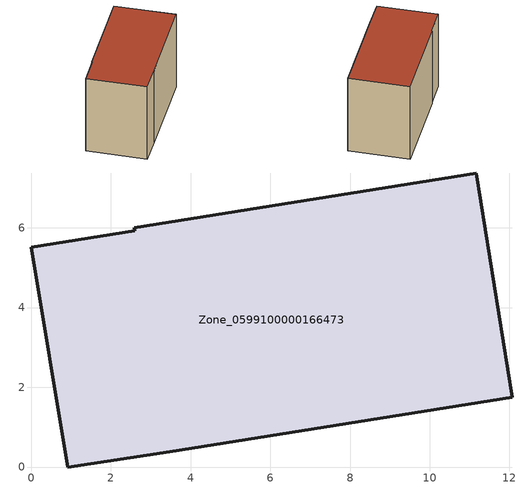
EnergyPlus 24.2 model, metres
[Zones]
Zone_0599100000166473
 floor ground (C_G): 3.48,0.39 0.91,0 0,5.51 2.6,5.93 2.58,6 11.16,7.38 12.07,1.76 z0
 wall outside (C_F): 0.91,0 3.48,0.39 12.07,1.76 11.16,7.38 2.58,6 2.6,5.93 0,5.51 0.91,0 z0:7.88
 roof outside (C_R): 3.48,0.39 12.07,1.76 11.16,7.38 2.58,6 2.6,5.93 0,5.51 0.91,0 z7.88
[BUILDING]
Pand.0599100000166473: North Axis=0; Terrain=City; Loads Convergence Tolerance Value=0.04; Temperature Convergence Tolerance Value=0.4; Solar Distribution=FullExterior; Maximum Number of Warmup Days=25; Minimum Number of Warmup Days=1
[Site:Location]
Rotterdam.The.Hague.AP_ZH_NLD Design_Conditions: Latitude=51.96; Longitude=4.45; Time Zone=1; Elevation=-4.5
[SITE:GROUNDTEMPERATURE:BUILDINGSURFACE]
18, 18, 18, 18, 18, 18, 18, 18, 18, 18, 18, 18
[MATERIAL] Thermal Absorptance=0.9; Solar Absorptance=0.7; Visible Absorptance=0.7
Name | Roughness | Thickness | Conductivity | Density | Specific Heat
G.TC.1975-1991 | MediumSmooth | 0.15 | 0.288461 | 540 | 1210
F.TC.1975-1991 | Rough | 0.3 | 0.230769 | 1920 | 840
R.TC.1975-1991 | MediumRough | 0.2 | 0.153846 | 1500 | 1000
[CONSTRUCTION]
C_G: G.TC.1975-1991
C_F: F.TC.1975-1991
C_R: R.TC.1975-1991
[ZONE]
Zone_0599100000166473: Type=1; Multiplier=1; Ceiling Height=Autocalculate; Volume=Autocalculate; Floor Area=autocalculate; Part of Total Floor Area=Yes
[ZONEINFILTRATION:DESIGNFLOWRATE]
Infil_Zone_0599100000166473: Zone or ZoneList or Space or SpaceList=Zone_0599100000166473; Schedule=AlwaysOn; Design Flow Rate Calculation Method=Flow/Area; Flow Rate per Floor Area=0.003; Constant Term Coefficient=1; Temperature Term Coefficient=0; Velocity Term Coefficient=0; Velocity Squared Term Coefficient=0
[HVACTEMPLATE:ZONE:IDEALLOADSAIRSYSTEM]
Zone_0599100000166473: Maximum Heating Supply Air Temperature=50; Minimum Cooling Supply Air Temperature=13; Maximum Heating Supply Air Humidity Ratio=0.0156; Minimum Cooling Supply Air Humidity Ratio=0.0077; Heating Limit=NoLimit; Cooling Limit=NoLimit; Dehumidification Control Type=ConstantSensibleHeatRatio; Cooling Sensible Heat Ratio=0.7; Dehumidification Setpoint=60; Humidification Control Type=None; Humidification Setpoint=30; Outdoor Air Method=None; Outdoor Air Flow Rate per Person=0.00944; Outdoor Air Flow Rate per Zone Floor Area=0; Outdoor Air Flow Rate per Zone=0; Demand Controlled Ventilation Type=None; Outdoor Air Economizer Type=NoEconomizer; Heat Recovery Type=None; Sensible Heat Recovery Effectiveness=0.7; Latent Heat Recovery Effectiveness=0.65
[ZONECONTROL:THERMOSTAT]
ThermostatControl_Zone_0599100000166473: Zone or ZoneList=Zone_0599100000166473; Control Type Schedule=DualSetpointControlType; Control 1=Thermostat_Zone_0599100000166473; Temperature Difference Between Cutout And Setpoint=0
[THERMOSTATSETPOINT:DUALSETPOINT]
Thermostat_Zone_0599100000166473: Heating Setpoint Temperature Schedule=HeatingSetpoint_Zone_0599100000166473; Cooling Setpoint Temperature Schedule=CoolingSetpoint_Zone_0599100000166473
[SCHEDULE:COMPACT]
HeatingSetpoint_Zone_0599100000166473: Through: 12/31, For: AllDays, Until: 24:00, 21
CoolingSetpoint_Zone_0599100000166473: Through: 12/31, For: AllDays, Until: 24:00, 24
DualSetpointControlType: Through: 12/31, For: AllDays, Until: 24:00, 4
AlwaysOn: Through: 12/31, For: AllDays, Until: 24:00, 1
